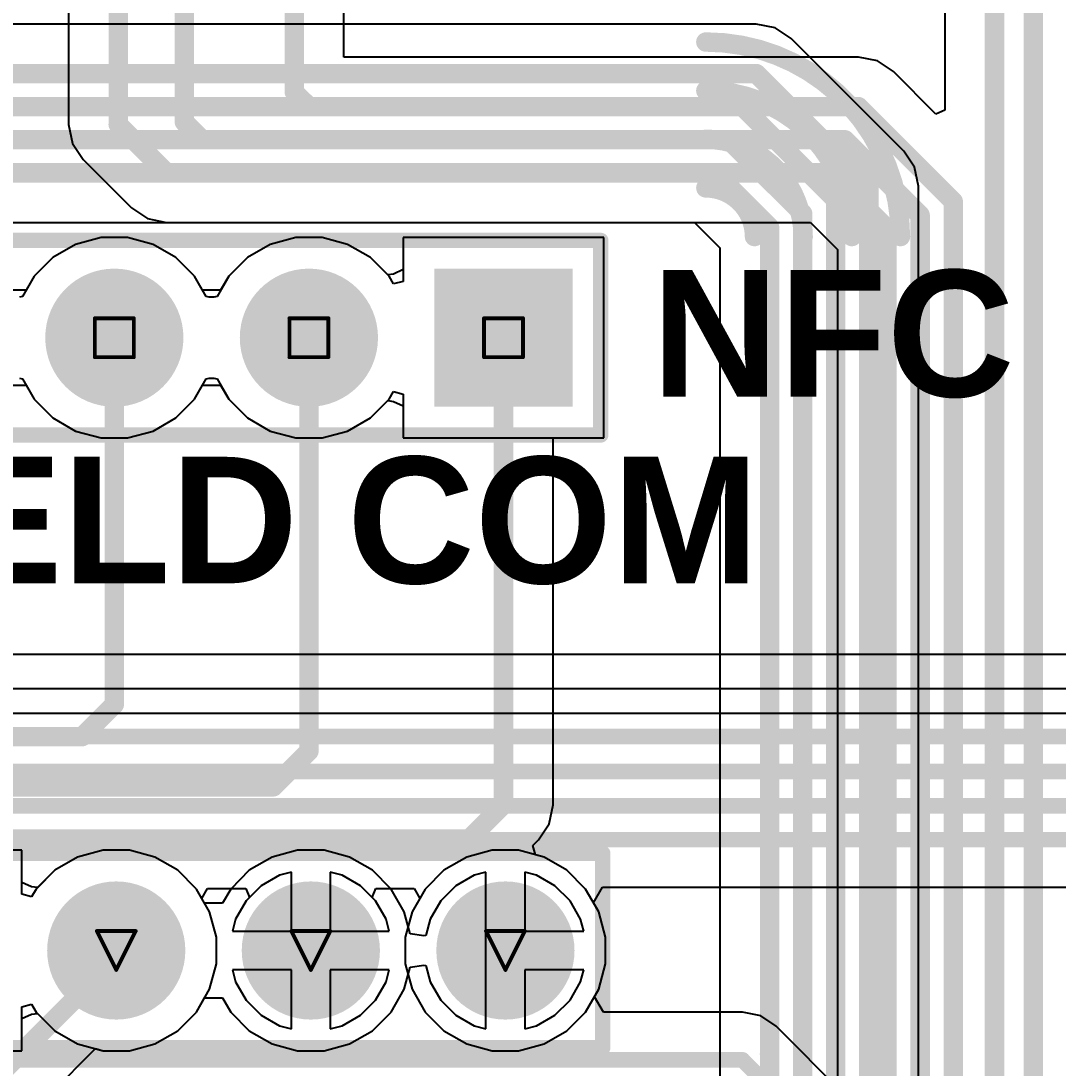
# Model space of a CAD drawing. Header units: inches. Extents: x -3 to 5437, y -3 to 5435.
# Drawn here: x 128.52 to 142.06, y 78.93 to 92.61 of the extents above; entities that cross this region are included whole.
import ezdxf

# ---------------------------------------------------------------- set-up
doc = ezdxf.new("R2010")
doc.units = ezdxf.units.IN
for name, color, linetype in [('Bottom Layer', 5, 'Continuous'), ('Bottom Solder', 6, 'Continuous'), ('Drill Drawing', 1, 'Continuous'), ('GND', 16, 'Continuous'), ('Multi-Layer', 9, 'Continuous'), ('Pad Holes', 156, 'Continuous'), ('PWR', 76, 'Continuous'), ('Top Layer', 1, 'Continuous'), ('Top Overlay', 2, 'Continuous'), ('Top Solder', 216, 'Continuous')]:
    doc.layers.add(name, color=color, linetype=linetype)
doc.styles.add('Arial_Bold', font='', dxfattribs={"height": 0.2})
doc.styles.get('Arial_Bold').set_extended_font_data('Arial', bold=True)

# ---------------------------------------------------------------- blocks, each defined once
blk = doc.blocks.new('HDR1X7_119')
at = {"layer": 'Bottom Layer'}
blk.add_hatch(color=5, dxfattribs=at).paths.add_polyline_path([(-0.8, 0.8), (0.8, 0.8), (0.8, -0.8), (-0.8, -0.8)])
h = blk.add_hatch(color=5, dxfattribs=at)
edge = h.paths.add_edge_path()
edge.add_arc((2.54, 0), 0.8, 0, 360)
h = blk.add_hatch(color=5, dxfattribs=at)
edge = h.paths.add_edge_path()
edge.add_arc((5.08, 0), 0.8, 0, 360)
at = {"layer": 'Bottom Solder'}
blk.add_hatch(color=6, dxfattribs=at).paths.add_polyline_path([(-0.902, 0.902), (0.902, 0.902), (0.902, -0.902), (-0.902, -0.902)])
h = blk.add_hatch(color=6, dxfattribs=at)
edge = h.paths.add_edge_path()
edge.add_arc((2.54, 0), 0.902, 0, 360)
h = blk.add_hatch(color=6, dxfattribs=at)
edge = h.paths.add_edge_path()
edge.add_arc((5.08, 0), 0.902, 0, 360)
at = {"layer": 'GND'}
blk.add_hatch(color=16, dxfattribs=at).paths.add_polyline_path([(-0.8, 0.8), (0.8, 0.8), (0.8, -0.8), (-0.8, -0.8)])
h = blk.add_hatch(color=16, dxfattribs=at)
edge = h.paths.add_edge_path()
edge.add_arc((2.54, 0), 0.8, 0, 360)
h = blk.add_hatch(color=16, dxfattribs=at)
edge = h.paths.add_edge_path()
edge.add_arc((5.08, 0), 0.8, 0, 360)
at = {"layer": 'Multi-Layer'}
blk.add_hatch(color=9, dxfattribs=at).paths.add_polyline_path([(-0.8, 0.8), (0.8, 0.8), (0.8, -0.8), (-0.8, -0.8)])
h = blk.add_hatch(color=9, dxfattribs=at)
edge = h.paths.add_edge_path()
edge.add_arc((2.54, 0), 0.8, 0, 360)
h = blk.add_hatch(color=9, dxfattribs=at)
edge = h.paths.add_edge_path()
edge.add_arc((5.08, 0), 0.8, 0, 360)
at = {"layer": 'Pad Holes'}
h = blk.add_hatch(color=7, dxfattribs=at)
edge = h.paths.add_edge_path()
edge.add_arc((0, 0), 0.45, 0, 360)
h = blk.add_hatch(color=7, dxfattribs=at)
edge = h.paths.add_edge_path()
edge.add_arc((2.54, 0), 0.45, 0, 360)
h = blk.add_hatch(color=7, dxfattribs=at)
edge = h.paths.add_edge_path()
edge.add_arc((5.08, 0), 0.45, 0, 360)
at = {"layer": 'PWR'}
blk.add_hatch(color=76, dxfattribs=at).paths.add_polyline_path([(-0.8, 0.8), (0.8, 0.8), (0.8, -0.8), (-0.8, -0.8)])
h = blk.add_hatch(color=76, dxfattribs=at)
edge = h.paths.add_edge_path()
edge.add_arc((2.54, 0), 0.8, 0, 360)
h = blk.add_hatch(color=76, dxfattribs=at)
edge = h.paths.add_edge_path()
edge.add_arc((5.08, 0), 0.8, 0, 360)
at = {"layer": 'Top Layer'}
blk.add_hatch(color=1, dxfattribs=at).paths.add_polyline_path([(-0.8, 0.8), (0.8, 0.8), (0.8, -0.8), (-0.8, -0.8)])
h = blk.add_hatch(color=1, dxfattribs=at)
edge = h.paths.add_edge_path()
edge.add_arc((2.54, 0), 0.8, 0, 360)
h = blk.add_hatch(color=1, dxfattribs=at)
edge = h.paths.add_edge_path()
edge.add_arc((5.08, 0), 0.8, 0, 360)
at = {"layer": 'Top Solder'}
blk.add_hatch(color=216, dxfattribs=at).paths.add_polyline_path([(-0.902, 0.902), (0.902, 0.902), (0.902, -0.902), (-0.902, -0.902)])
h = blk.add_hatch(color=216, dxfattribs=at)
edge = h.paths.add_edge_path()
edge.add_arc((2.54, 0), 0.902, 0, 360)
h = blk.add_hatch(color=216, dxfattribs=at)
edge = h.paths.add_edge_path()
edge.add_arc((5.08, 0), 0.902, 0, 360)
at = {"layer": 'Top Overlay'}
for points in [[(16.51, 1.27, 0.2, 0.2, 0), (-1.27, 1.27, 0.2, 0.2, 0)], [(-1.27, 1.27, 0.2, 0.2, 0), (-1.27, -1.27, 0.2, 0.2, 0)], [(16.51, -1.27, 0.2, 0.2, 0), (-1.27, -1.27, 0.2, 0.2, 0)]]:
    blk.add_lwpolyline(points, format="xyseb", dxfattribs=at)
for points in [[(-1.32, 1.27, 0.1, 0.1, 1), (-1.22, 1.27, 0.1, 0.1, 1)], [(-1.32, 1.27, 0.1, 0.1, 1), (-1.22, 1.27, 0.1, 0.1, 1)], [(-1.32, -1.27, 0.1, 0.1, 1), (-1.22, -1.27, 0.1, 0.1, 1)], [(-1.32, -1.27, 0.1, 0.1, 1), (-1.22, -1.27, 0.1, 0.1, 1)]]:
    blk.add_lwpolyline(points, format="xyseb", close=True, dxfattribs=at)
blk = doc.blocks.new('HDR1X4__145')
at = {"layer": 'Bottom Layer'}
blk.add_hatch(color=5, dxfattribs=at).paths.add_polyline_path([(-0.8, 0.8), (0.8, 0.8), (0.8, -0.8), (-0.8, -0.8)])
h = blk.add_hatch(color=5, dxfattribs=at)
edge = h.paths.add_edge_path()
edge.add_arc((2.54, 0), 0.8, 0, 360)
h = blk.add_hatch(color=5, dxfattribs=at)
edge = h.paths.add_edge_path()
edge.add_arc((5.08, 0), 0.8, 0, 360)
h = blk.add_hatch(color=5, dxfattribs=at)
edge = h.paths.add_edge_path()
edge.add_arc((7.62, 0), 0.8, 0, 360)
at = {"layer": 'Bottom Solder'}
blk.add_hatch(color=6, dxfattribs=at).paths.add_polyline_path([(-0.902, 0.902), (0.902, 0.902), (0.902, -0.902), (-0.902, -0.902)])
h = blk.add_hatch(color=6, dxfattribs=at)
edge = h.paths.add_edge_path()
edge.add_arc((2.54, 0), 0.902, 0, 360)
h = blk.add_hatch(color=6, dxfattribs=at)
edge = h.paths.add_edge_path()
edge.add_arc((5.08, 0), 0.902, 0, 360)
h = blk.add_hatch(color=6, dxfattribs=at)
edge = h.paths.add_edge_path()
edge.add_arc((7.62, 0), 0.902, 0, 360)
at = {"layer": 'GND'}
blk.add_hatch(color=16, dxfattribs=at).paths.add_polyline_path([(-0.8, 0.8), (0.8, 0.8), (0.8, -0.8), (-0.8, -0.8)])
h = blk.add_hatch(color=16, dxfattribs=at)
edge = h.paths.add_edge_path()
edge.add_arc((2.54, 0), 0.8, 0, 360)
h = blk.add_hatch(color=16, dxfattribs=at)
edge = h.paths.add_edge_path()
edge.add_arc((5.08, 0), 0.8, 0, 360)
h = blk.add_hatch(color=16, dxfattribs=at)
edge = h.paths.add_edge_path()
edge.add_arc((7.62, 0), 0.8, 0, 360)
at = {"layer": 'Multi-Layer'}
blk.add_hatch(color=9, dxfattribs=at).paths.add_polyline_path([(-0.8, 0.8), (0.8, 0.8), (0.8, -0.8), (-0.8, -0.8)])
h = blk.add_hatch(color=9, dxfattribs=at)
edge = h.paths.add_edge_path()
edge.add_arc((2.54, 0), 0.8, 0, 360)
h = blk.add_hatch(color=9, dxfattribs=at)
edge = h.paths.add_edge_path()
edge.add_arc((5.08, 0), 0.8, 0, 360)
h = blk.add_hatch(color=9, dxfattribs=at)
edge = h.paths.add_edge_path()
edge.add_arc((7.62, 0), 0.8, 0, 360)
at = {"layer": 'Pad Holes'}
h = blk.add_hatch(color=7, dxfattribs=at)
edge = h.paths.add_edge_path()
edge.add_arc((0, 0), 0.475, 0, 360)
h = blk.add_hatch(color=7, dxfattribs=at)
edge = h.paths.add_edge_path()
edge.add_arc((2.54, 0), 0.475, 0, 360)
h = blk.add_hatch(color=7, dxfattribs=at)
edge = h.paths.add_edge_path()
edge.add_arc((5.08, 0), 0.475, 0, 360)
h = blk.add_hatch(color=7, dxfattribs=at)
edge = h.paths.add_edge_path()
edge.add_arc((7.62, 0), 0.475, 0, 360)
at = {"layer": 'PWR'}
blk.add_hatch(color=76, dxfattribs=at).paths.add_polyline_path([(-0.8, 0.8), (0.8, 0.8), (0.8, -0.8), (-0.8, -0.8)])
h = blk.add_hatch(color=76, dxfattribs=at)
edge = h.paths.add_edge_path()
edge.add_arc((2.54, 0), 0.8, 0, 360)
h = blk.add_hatch(color=76, dxfattribs=at)
edge = h.paths.add_edge_path()
edge.add_arc((5.08, 0), 0.8, 0, 360)
h = blk.add_hatch(color=76, dxfattribs=at)
edge = h.paths.add_edge_path()
edge.add_arc((7.62, 0), 0.8, 0, 360)
at = {"layer": 'Top Layer'}
blk.add_hatch(color=1, dxfattribs=at).paths.add_polyline_path([(-0.8, 0.8), (0.8, 0.8), (0.8, -0.8), (-0.8, -0.8)])
h = blk.add_hatch(color=1, dxfattribs=at)
edge = h.paths.add_edge_path()
edge.add_arc((2.54, 0), 0.8, 0, 360)
h = blk.add_hatch(color=1, dxfattribs=at)
edge = h.paths.add_edge_path()
edge.add_arc((5.08, 0), 0.8, 0, 360)
h = blk.add_hatch(color=1, dxfattribs=at)
edge = h.paths.add_edge_path()
edge.add_arc((7.62, 0), 0.8, 0, 360)
at = {"layer": 'Top Solder'}
blk.add_hatch(color=216, dxfattribs=at).paths.add_polyline_path([(-0.902, 0.902), (0.902, 0.902), (0.902, -0.902), (-0.902, -0.902)])
h = blk.add_hatch(color=216, dxfattribs=at)
edge = h.paths.add_edge_path()
edge.add_arc((2.54, 0), 0.902, 0, 360)
h = blk.add_hatch(color=216, dxfattribs=at)
edge = h.paths.add_edge_path()
edge.add_arc((5.08, 0), 0.902, 0, 360)
h = blk.add_hatch(color=216, dxfattribs=at)
edge = h.paths.add_edge_path()
edge.add_arc((7.62, 0), 0.902, 0, 360)
at = {"layer": 'Top Overlay'}
for points in [[(-1.27, 1.27, 0.2, 0.2, 0), (8.89, 1.27, 0.2, 0.2, 0)], [(-1.27, -1.27, 0.2, 0.2, 0), (-1.27, 1.27, 0.2, 0.2, 0)], [(8.89, -1.27, 0.2, 0.2, 0), (8.89, 1.27, 0.2, 0.2, 0)], [(-1.27, -1.27, 0.2, 0.2, 0), (8.89, -1.27, 0.2, 0.2, 0)]]:
    blk.add_lwpolyline(points, format="xyseb", dxfattribs=at)
for points in [[(-1.32, 1.27, 0.1, 0.1, 1), (-1.22, 1.27, 0.1, 0.1, 1)], [(-1.32, 1.27, 0.1, 0.1, 1), (-1.22, 1.27, 0.1, 0.1, 1)], [(8.84, 1.27, 0.1, 0.1, 1), (8.94, 1.27, 0.1, 0.1, 1)], [(8.84, 1.27, 0.1, 0.1, 1), (8.94, 1.27, 0.1, 0.1, 1)], [(-1.32, -1.27, 0.1, 0.1, 1), (-1.22, -1.27, 0.1, 0.1, 1)], [(-1.32, -1.27, 0.1, 0.1, 1), (-1.22, -1.27, 0.1, 0.1, 1)], [(8.84, -1.27, 0.1, 0.1, 1), (8.94, -1.27, 0.1, 0.1, 1)], [(8.84, -1.27, 0.1, 0.1, 1), (8.94, -1.27, 0.1, 0.1, 1)]]:
    blk.add_lwpolyline(points, format="xyseb", close=True, dxfattribs=at)

msp = doc.modelspace()

# ---------------------------------------------------------------- linework, layer by layer
at = {"layer": 'Bottom Layer'}
for p, q in [((138.119, 92.565), (124.276, 92.565)), ((138.366, 92.516), (138.119, 92.565)), ((138.576, 92.376), (138.366, 92.516)), ((140.046, 90.906), (138.576, 92.376)), ((140.186, 90.696), (140.046, 90.906)), ((140.236, 90.448), (140.186, 90.696)), ((140.236, 61.512), (140.236, 90.448)), ((116.198, 89.975), (137.314, 89.975)), ((137.314, 89.975), (137.645, 89.643)), ((129.235, 89.688), (128.937, 89.516)), ((129.568, 89.777), (129.235, 89.688)), ((129.912, 89.777), (129.568, 89.777)), ((130.245, 89.688), (129.912, 89.777)), ((130.543, 89.516), (130.245, 89.688)), ((131.775, 89.688), (131.477, 89.516)), ((132.108, 89.777), (131.775, 89.688)), ((132.452, 89.777), (132.108, 89.777)), ((132.785, 89.688), (132.452, 89.777)), ((133.083, 89.516), (132.785, 89.688)), ((136.128, 89.777), (133.512, 89.777)), ((133.512, 89.777), (133.512, 89.205)), ((136.128, 87.161), (136.128, 89.777)), ((137.645, 89.643), (137.645, 79.116)), ((128.937, 89.516), (128.693, 89.272)), ((130.786, 89.272), (130.543, 89.516)), ((131.477, 89.516), (131.233, 89.272)), ((133.326, 89.272), (133.083, 89.516)), ((128.693, 89.272), (128.541, 89.008)), ((130.939, 89.008), (130.786, 89.272)), ((131.233, 89.272), (131.081, 89.008)), ((133.385, 89.171), (133.326, 89.272)), ((133.512, 89.205), (133.385, 89.171)), ((128.541, 89.008), (128.5, 88.997)), ((130.98, 88.997), (130.939, 89.008)), ((131.081, 89.008), (131.04, 88.997)), ((131.04, 88.997), (130.98, 88.997)), ((135.467, 82.372), (135.467, 87.161)), ((135.467, 87.161), (136.128, 87.161)), ((135.418, 82.124), (135.467, 82.372)), ((135.278, 81.914), (135.418, 82.124)), ((135.204, 81.84), (135.278, 81.914)), ((135.237, 81.717), (135.204, 81.84)), ((135.35, 81.687), (135.237, 81.717)), ((135.648, 81.515), (135.35, 81.687)), ((135.892, 81.271), (135.648, 81.515)), ((130.882, 81.149), (130.956, 81.276)), ((130.956, 81.276), (131.457, 81.276)), ((131.457, 81.276), (131.506, 81.159)), ((133.105, 81.159), (133.153, 81.276)), ((133.153, 81.276), (133.655, 81.276)), ((133.655, 81.276), (133.728, 81.149)), ((136.064, 80.973), (135.892, 81.271)), ((130.984, 80.973), (130.882, 81.149)), ((131.462, 81.115), (131.323, 80.875)), ((131.506, 81.159), (131.462, 81.115)), ((133.149, 81.115), (133.105, 81.159)), ((133.287, 80.875), (133.149, 81.115)), ((133.728, 81.149), (133.626, 80.973)), ((131.073, 80.64), (130.984, 80.973)), ((133.626, 80.973), (133.537, 80.64)), ((136.153, 80.64), (136.064, 80.973)), ((131.323, 80.875), (131.282, 80.722)), ((133.328, 80.722), (133.287, 80.875)), ((131.282, 80.722), (133.328, 80.722)), ((131.073, 80.296), (131.073, 80.64)), ((133.537, 80.64), (133.537, 80.296)), ((136.153, 80.296), (136.153, 80.64)), ((130.984, 79.963), (131.073, 80.296)), ((133.537, 80.296), (133.626, 79.963)), ((136.064, 79.963), (136.153, 80.296)), ((132.051, 80.214), (131.282, 80.214)), ((131.282, 80.214), (131.323, 80.061)), ((132.051, 79.445), (132.051, 80.214)), ((133.328, 80.214), (132.559, 80.214)), ((132.559, 80.214), (132.559, 79.445)), ((133.287, 80.061), (133.328, 80.214)), ((131.323, 80.061), (131.462, 79.821)), ((133.149, 79.821), (133.287, 80.061)), ((130.812, 79.665), (130.984, 79.963)), ((133.626, 79.963), (133.799, 79.665)), ((135.892, 79.665), (136.064, 79.963)), ((131.462, 79.821), (131.658, 79.625)), ((132.952, 79.625), (133.149, 79.821)), ((130.568, 79.421), (130.812, 79.665)), ((131.658, 79.625), (131.898, 79.486)), ((132.712, 79.486), (132.952, 79.625)), ((133.799, 79.665), (134.042, 79.421)), ((135.648, 79.421), (135.892, 79.665)), ((131.898, 79.486), (132.051, 79.445)), ((132.559, 79.445), (132.712, 79.486)), ((130.27, 79.249), (130.568, 79.421)), ((134.042, 79.421), (134.34, 79.249)), ((135.35, 79.249), (135.648, 79.421)), ((128.762, 78.455), (129.493, 79.187)), ((129.493, 79.187), (129.593, 79.16)), ((129.937, 79.16), (130.27, 79.249)), ((134.34, 79.249), (134.673, 79.16)), ((135.017, 79.16), (135.35, 79.249)), ((129.593, 79.16), (129.937, 79.16)), ((134.673, 79.16), (135.017, 79.16)), ((137.645, 79.116), (137.645, 70.824))]:
    msp.add_line(p, q, dxfattribs=at)
for points in [[(124.67, 91.918, 0.254, 0.254, 0), (138.119, 91.918, 0.254, 0.254, 0)], [(138.119, 91.918, 0.254, 0.254, 0), (139.588, 90.448, 0.254, 0.254, 0)], [(109.998, 91.486, 0.254, 0.254, 0), (137.94, 91.486, 0.254, 0.254, 0)], [(137.94, 91.486, 0.254, 0.254, 0), (139.156, 90.269, 0.254, 0.254, 0)], [(109.819, 91.054, 0.254, 0.254, 0), (137.761, 91.054, 0.254, 0.254, 0)], [(137.761, 91.054, 0.254, 0.254, 0), (138.725, 90.09, 0.254, 0.254, 0)], [(109.64, 90.622, 0.254, 0.254, 0), (137.582, 90.622, 0.254, 0.254, 0)], [(137.582, 90.622, 0.254, 0.254, 0), (138.293, 89.911, 0.254, 0.254, 0)], [(139.588, 61.512, 0.254, 0.254, 0), (139.588, 90.448, 0.254, 0.254, 0)], [(139.156, 61.69, 0.254, 0.254, 0), (139.156, 90.269, 0.254, 0.254, 0)], [(138.725, 61.869, 0.254, 0.254, 0), (138.725, 90.09, 0.254, 0.254, 0)], [(138.293, 79.116, 0.254, 0.254, 0), (138.293, 89.911, 0.254, 0.254, 0)], [(129.74, 83.68, 0.254, 0.254, 0), (129.74, 88.469, 0.254, 0.254, 0)], [(132.28, 83.069, 0.254, 0.254, 0), (132.28, 88.469, 0.254, 0.254, 0)], [(134.82, 82.372, 0.254, 0.254, 0), (134.82, 88.469, 0.254, 0.254, 0)], [(129.321, 83.261, 0.254, 0.254, 0), (129.74, 83.68, 0.254, 0.254, 0)], [(100.482, 83.261, 0.254, 0.254, 0), (129.321, 83.261, 0.254, 0.254, 0)], [(131.816, 82.605, 0.254, 0.254, 0), (132.28, 83.069, 0.254, 0.254, 0)], [(100.995, 82.605, 0.254, 0.254, 0), (131.816, 82.605, 0.254, 0.254, 0)], [(134.372, 81.924, 0.254, 0.254, 0), (134.82, 82.372, 0.254, 0.254, 0)], [(103.683, 81.924, 0.254, 0.254, 0), (134.372, 81.924, 0.254, 0.254, 0)], [(129.765, 80.375, 0.254, 0.254, 0), (129.765, 80.468, 0.254, 0.254, 0)], [(128.304, 78.913, 0.254, 0.254, 0), (129.765, 80.375, 0.254, 0.254, 0)], [(138.293, 62.048, 0.254, 0.254, 0), (138.293, 79.116, 0.254, 0.254, 0)]]:
    msp.add_lwpolyline(points, format="xyseb", dxfattribs=at)
for points in [[(138.055, 91.918, 0.127, 0.127, 1), (138.182, 91.918, 0.127, 0.127, 1)], [(138.055, 91.918, 0.127, 0.127, 1), (138.182, 91.918, 0.127, 0.127, 1)], [(137.876, 91.486, 0.127, 0.127, 1), (138.003, 91.486, 0.127, 0.127, 1)], [(137.876, 91.486, 0.127, 0.127, 1), (138.003, 91.486, 0.127, 0.127, 1)], [(137.697, 91.054, 0.127, 0.127, 1), (137.824, 91.054, 0.127, 0.127, 1)], [(137.697, 91.054, 0.127, 0.127, 1), (137.824, 91.054, 0.127, 0.127, 1)], [(137.518, 90.622, 0.127, 0.127, 1), (137.645, 90.622, 0.127, 0.127, 1)], [(137.518, 90.622, 0.127, 0.127, 1), (137.645, 90.622, 0.127, 0.127, 1)], [(139.525, 90.448, 0.127, 0.127, 1), (139.652, 90.448, 0.127, 0.127, 1)], [(139.525, 90.448, 0.127, 0.127, 1), (139.652, 90.448, 0.127, 0.127, 1)], [(139.093, 90.269, 0.127, 0.127, 1), (139.22, 90.269, 0.127, 0.127, 1)], [(139.093, 90.269, 0.127, 0.127, 1), (139.22, 90.269, 0.127, 0.127, 1)], [(138.661, 90.09, 0.127, 0.127, 1), (138.788, 90.09, 0.127, 0.127, 1)], [(138.661, 90.09, 0.127, 0.127, 1), (138.788, 90.09, 0.127, 0.127, 1)], [(138.229, 89.911, 0.127, 0.127, 1), (138.356, 89.911, 0.127, 0.127, 1)], [(138.229, 89.911, 0.127, 0.127, 1), (138.356, 89.911, 0.127, 0.127, 1)], [(129.676, 88.469, 0.127, 0.127, 1), (129.803, 88.469, 0.127, 0.127, 1)], [(132.216, 88.469, 0.127, 0.127, 1), (132.343, 88.469, 0.127, 0.127, 1)], [(134.756, 88.469, 0.127, 0.127, 1), (134.883, 88.469, 0.127, 0.127, 1)], [(129.676, 83.68, 0.127, 0.127, 1), (129.803, 83.68, 0.127, 0.127, 1)], [(129.676, 83.68, 0.127, 0.127, 1), (129.803, 83.68, 0.127, 0.127, 1)], [(129.257, 83.261, 0.127, 0.127, 1), (129.384, 83.261, 0.127, 0.127, 1)], [(129.257, 83.261, 0.127, 0.127, 1), (129.384, 83.261, 0.127, 0.127, 1)], [(132.216, 83.069, 0.127, 0.127, 1), (132.343, 83.069, 0.127, 0.127, 1)], [(132.216, 83.069, 0.127, 0.127, 1), (132.343, 83.069, 0.127, 0.127, 1)], [(131.752, 82.605, 0.127, 0.127, 1), (131.879, 82.605, 0.127, 0.127, 1)], [(131.752, 82.605, 0.127, 0.127, 1), (131.879, 82.605, 0.127, 0.127, 1)], [(134.756, 82.372, 0.127, 0.127, 1), (134.883, 82.372, 0.127, 0.127, 1)], [(134.756, 82.372, 0.127, 0.127, 1), (134.883, 82.372, 0.127, 0.127, 1)], [(134.308, 81.924, 0.127, 0.127, 1), (134.435, 81.924, 0.127, 0.127, 1)], [(134.308, 81.924, 0.127, 0.127, 1), (134.435, 81.924, 0.127, 0.127, 1)], [(129.702, 80.468, 0.127, 0.127, 1), (129.829, 80.468, 0.127, 0.127, 1)], [(129.702, 80.375, 0.127, 0.127, 1), (129.829, 80.375, 0.127, 0.127, 1)], [(129.702, 80.375, 0.127, 0.127, 1), (129.829, 80.375, 0.127, 0.127, 1)], [(138.229, 79.116, 0.127, 0.127, 1), (138.356, 79.116, 0.127, 0.127, 1)], [(138.229, 79.116, 0.127, 0.127, 1), (138.356, 79.116, 0.127, 0.127, 1)]]:
    msp.add_lwpolyline(points, format="xyseb", close=True, dxfattribs=at)
at = {"layer": 'Drill Drawing'}
for points in [[(129.486, 88.723, 0.0508, 0.0508, 0), (129.994, 88.723, 0.0508, 0.0508, 0)], [(129.486, 88.215, 0.0508, 0.0508, 0), (129.486, 88.723, 0.0508, 0.0508, 0)], [(129.994, 88.215, 0.0508, 0.0508, 0), (129.994, 88.723, 0.0508, 0.0508, 0)], [(132.026, 88.723, 0.0508, 0.0508, 0), (132.534, 88.723, 0.0508, 0.0508, 0)], [(132.026, 88.215, 0.0508, 0.0508, 0), (132.026, 88.723, 0.0508, 0.0508, 0)], [(132.534, 88.215, 0.0508, 0.0508, 0), (132.534, 88.723, 0.0508, 0.0508, 0)], [(134.566, 88.723, 0.0508, 0.0508, 0), (135.074, 88.723, 0.0508, 0.0508, 0)], [(134.566, 88.215, 0.0508, 0.0508, 0), (134.566, 88.723, 0.0508, 0.0508, 0)], [(135.074, 88.215, 0.0508, 0.0508, 0), (135.074, 88.723, 0.0508, 0.0508, 0)], [(129.486, 88.215, 0.0508, 0.0508, 0), (129.994, 88.215, 0.0508, 0.0508, 0)], [(132.026, 88.215, 0.0508, 0.0508, 0), (132.534, 88.215, 0.0508, 0.0508, 0)], [(134.566, 88.215, 0.0508, 0.0508, 0), (135.074, 88.215, 0.0508, 0.0508, 0)], [(129.511, 80.722, 0.0508, 0.0508, 0), (130.019, 80.722, 0.0508, 0.0508, 0)], [(129.511, 80.722, 0.0508, 0.0508, 0), (129.765, 80.214, 0.0508, 0.0508, 0)], [(129.765, 80.214, 0.0508, 0.0508, 0), (130.019, 80.722, 0.0508, 0.0508, 0)], [(132.051, 80.722, 0.0508, 0.0508, 0), (132.559, 80.722, 0.0508, 0.0508, 0)], [(132.051, 80.722, 0.0508, 0.0508, 0), (132.305, 80.214, 0.0508, 0.0508, 0)], [(132.305, 80.214, 0.0508, 0.0508, 0), (132.559, 80.722, 0.0508, 0.0508, 0)], [(134.591, 80.722, 0.0508, 0.0508, 0), (135.099, 80.722, 0.0508, 0.0508, 0)], [(134.591, 80.722, 0.0508, 0.0508, 0), (134.845, 80.214, 0.0508, 0.0508, 0)], [(134.845, 80.214, 0.0508, 0.0508, 0), (135.099, 80.722, 0.0508, 0.0508, 0)]]:
    msp.add_lwpolyline(points, format="xyseb", dxfattribs=at)
for points in [[(129.473, 88.723, 0.0254, 0.0254, 1), (129.499, 88.723, 0.0254, 0.0254, 1)], [(129.473, 88.723, 0.0254, 0.0254, 1), (129.499, 88.723, 0.0254, 0.0254, 1)], [(129.981, 88.723, 0.0254, 0.0254, 1), (130.007, 88.723, 0.0254, 0.0254, 1)], [(129.981, 88.723, 0.0254, 0.0254, 1), (130.007, 88.723, 0.0254, 0.0254, 1)], [(132.013, 88.723, 0.0254, 0.0254, 1), (132.039, 88.723, 0.0254, 0.0254, 1)], [(132.013, 88.723, 0.0254, 0.0254, 1), (132.039, 88.723, 0.0254, 0.0254, 1)], [(132.521, 88.723, 0.0254, 0.0254, 1), (132.547, 88.723, 0.0254, 0.0254, 1)], [(132.521, 88.723, 0.0254, 0.0254, 1), (132.547, 88.723, 0.0254, 0.0254, 1)], [(134.553, 88.723, 0.0254, 0.0254, 1), (134.579, 88.723, 0.0254, 0.0254, 1)], [(134.553, 88.723, 0.0254, 0.0254, 1), (134.579, 88.723, 0.0254, 0.0254, 1)], [(135.061, 88.723, 0.0254, 0.0254, 1), (135.087, 88.723, 0.0254, 0.0254, 1)], [(135.061, 88.723, 0.0254, 0.0254, 1), (135.087, 88.723, 0.0254, 0.0254, 1)], [(129.473, 88.215, 0.0254, 0.0254, 1), (129.499, 88.215, 0.0254, 0.0254, 1)], [(129.473, 88.215, 0.0254, 0.0254, 1), (129.499, 88.215, 0.0254, 0.0254, 1)], [(129.981, 88.215, 0.0254, 0.0254, 1), (130.007, 88.215, 0.0254, 0.0254, 1)], [(129.981, 88.215, 0.0254, 0.0254, 1), (130.007, 88.215, 0.0254, 0.0254, 1)], [(132.013, 88.215, 0.0254, 0.0254, 1), (132.039, 88.215, 0.0254, 0.0254, 1)], [(132.013, 88.215, 0.0254, 0.0254, 1), (132.039, 88.215, 0.0254, 0.0254, 1)], [(132.521, 88.215, 0.0254, 0.0254, 1), (132.547, 88.215, 0.0254, 0.0254, 1)], [(132.521, 88.215, 0.0254, 0.0254, 1), (132.547, 88.215, 0.0254, 0.0254, 1)], [(134.553, 88.215, 0.0254, 0.0254, 1), (134.579, 88.215, 0.0254, 0.0254, 1)], [(134.553, 88.215, 0.0254, 0.0254, 1), (134.579, 88.215, 0.0254, 0.0254, 1)], [(135.061, 88.215, 0.0254, 0.0254, 1), (135.087, 88.215, 0.0254, 0.0254, 1)], [(135.061, 88.215, 0.0254, 0.0254, 1), (135.087, 88.215, 0.0254, 0.0254, 1)], [(129.499, 80.722, 0.0254, 0.0254, 1), (129.524, 80.722, 0.0254, 0.0254, 1)], [(129.499, 80.722, 0.0254, 0.0254, 1), (129.524, 80.722, 0.0254, 0.0254, 1)], [(130.007, 80.722, 0.0254, 0.0254, 1), (130.032, 80.722, 0.0254, 0.0254, 1)], [(130.007, 80.722, 0.0254, 0.0254, 1), (130.032, 80.722, 0.0254, 0.0254, 1)], [(132.039, 80.722, 0.0254, 0.0254, 1), (132.064, 80.722, 0.0254, 0.0254, 1)], [(132.039, 80.722, 0.0254, 0.0254, 1), (132.064, 80.722, 0.0254, 0.0254, 1)], [(132.547, 80.722, 0.0254, 0.0254, 1), (132.572, 80.722, 0.0254, 0.0254, 1)], [(132.547, 80.722, 0.0254, 0.0254, 1), (132.572, 80.722, 0.0254, 0.0254, 1)], [(134.579, 80.722, 0.0254, 0.0254, 1), (134.604, 80.722, 0.0254, 0.0254, 1)], [(134.579, 80.722, 0.0254, 0.0254, 1), (134.604, 80.722, 0.0254, 0.0254, 1)], [(135.087, 80.722, 0.0254, 0.0254, 1), (135.112, 80.722, 0.0254, 0.0254, 1)], [(135.087, 80.722, 0.0254, 0.0254, 1), (135.112, 80.722, 0.0254, 0.0254, 1)], [(129.753, 80.214, 0.0254, 0.0254, 1), (129.778, 80.214, 0.0254, 0.0254, 1)], [(129.753, 80.214, 0.0254, 0.0254, 1), (129.778, 80.214, 0.0254, 0.0254, 1)], [(132.293, 80.214, 0.0254, 0.0254, 1), (132.318, 80.214, 0.0254, 0.0254, 1)], [(132.293, 80.214, 0.0254, 0.0254, 1), (132.318, 80.214, 0.0254, 0.0254, 1)], [(134.833, 80.214, 0.0254, 0.0254, 1), (134.858, 80.214, 0.0254, 0.0254, 1)], [(134.833, 80.214, 0.0254, 0.0254, 1), (134.858, 80.214, 0.0254, 0.0254, 1)]]:
    msp.add_lwpolyline(points, format="xyseb", close=True, dxfattribs=at)
at = {"layer": 'GND'}
for p, q in [((129.235, 89.688), (128.937, 89.516)), ((129.568, 89.777), (129.235, 89.688)), ((129.912, 89.777), (129.568, 89.777)), ((130.245, 89.688), (129.912, 89.777)), ((130.543, 89.516), (130.245, 89.688)), ((131.775, 89.688), (131.477, 89.516)), ((132.108, 89.777), (131.775, 89.688)), ((132.452, 89.777), (132.108, 89.777)), ((132.785, 89.688), (132.452, 89.777)), ((133.083, 89.516), (132.785, 89.688)), ((136.128, 89.777), (133.512, 89.777)), ((133.512, 89.777), (133.512, 89.358)), ((136.128, 87.161), (136.128, 89.777)), ((128.937, 89.516), (128.693, 89.272)), ((130.786, 89.272), (130.543, 89.516)), ((131.477, 89.516), (131.233, 89.272)), ((133.309, 89.29), (133.083, 89.516)), ((133.386, 89.3), (133.309, 89.29)), ((133.512, 89.358), (133.386, 89.3)), ((128.693, 89.272), (128.587, 89.089)), ((130.893, 89.089), (130.786, 89.272)), ((131.233, 89.272), (131.127, 89.089)), ((128.587, 89.089), (128.353, 89.089)), ((131.127, 89.089), (130.893, 89.089)), ((128.353, 87.85), (128.587, 87.85)), ((128.587, 87.85), (128.693, 87.666)), ((130.786, 87.666), (130.893, 87.85)), ((130.893, 87.85), (131.127, 87.85)), ((131.127, 87.85), (131.233, 87.666)), ((128.693, 87.666), (128.937, 87.422)), ((130.543, 87.422), (130.786, 87.666)), ((131.233, 87.666), (131.477, 87.422)), ((133.083, 87.422), (133.309, 87.648)), ((133.309, 87.648), (133.386, 87.638)), ((133.386, 87.638), (133.512, 87.581)), ((133.512, 87.581), (133.512, 87.161)), ((128.937, 87.422), (129.235, 87.25)), ((130.245, 87.25), (130.543, 87.422)), ((131.477, 87.422), (131.775, 87.25)), ((132.785, 87.25), (133.083, 87.422)), ((129.235, 87.25), (129.568, 87.161)), ((129.912, 87.161), (130.245, 87.25)), ((131.775, 87.25), (132.108, 87.161)), ((132.452, 87.161), (132.785, 87.25)), ((129.568, 87.161), (129.912, 87.161)), ((132.108, 87.161), (132.452, 87.161)), ((133.512, 87.161), (136.128, 87.161)), ((167.646, 83.883), (122.365, 83.883)), ((135.996, 81.09), (136.114, 81.293)), ((136.114, 81.293), (155.318, 81.293)), ((136.064, 80.973), (135.996, 81.09)), ((136.153, 80.64), (136.064, 80.973)), ((136.153, 80.296), (136.153, 80.64)), ((136.064, 79.963), (136.153, 80.296)), ((136.007, 79.865), (136.064, 79.963)), ((136.125, 79.662), (136.007, 79.865)), ((137.94, 79.662), (136.125, 79.662)), ((138.178, 79.614), (137.94, 79.662)), ((138.379, 79.479), (138.178, 79.614)), ((146.311, 71.548), (138.379, 79.479))]:
    msp.add_line(p, q, dxfattribs=at)
for points in [[(112.079, 83.261, 0.203, 0.203, 0), (167.646, 83.261, 0.203, 0.203, 0)], [(111.393, 82.804, 0.203, 0.203, 0), (164.211, 82.804, 0.203, 0.203, 0)], [(111.954, 82.357, 0.203, 0.203, 0), (163.974, 82.357, 0.203, 0.203, 0)], [(112.908, 81.915, 0.203, 0.203, 0), (155.575, 81.915, 0.203, 0.203, 0)], [(125.111, 79.04, 0.203, 0.203, 0), (137.94, 79.04, 0.203, 0.203, 0)], [(137.94, 79.04, 0.203, 0.203, 0), (146.054, 70.926, 0.203, 0.203, 0)]]:
    msp.add_lwpolyline(points, format="xyseb", dxfattribs=at)
msp.add_lwpolyline([(137.889, 79.04, 0.102, 0.102, 1), (137.991, 79.04, 0.102, 0.102, 1)], format="xyseb", close=True, dxfattribs=at)
msp.add_lwpolyline([(137.889, 79.04, 0.102, 0.102, 1), (137.991, 79.04, 0.102, 0.102, 1)], format="xyseb", close=True, dxfattribs=at)
at = {"layer": 'PWR'}
for p, q in [((129.235, 89.688), (128.937, 89.516)), ((129.568, 89.777), (129.235, 89.688)), ((129.912, 89.777), (129.568, 89.777)), ((130.245, 89.688), (129.912, 89.777)), ((130.543, 89.516), (130.245, 89.688)), ((131.775, 89.688), (131.477, 89.516)), ((132.108, 89.777), (131.775, 89.688)), ((132.452, 89.777), (132.108, 89.777)), ((132.785, 89.688), (132.452, 89.777)), ((133.083, 89.516), (132.785, 89.688)), ((136.128, 89.777), (133.512, 89.777)), ((133.512, 89.777), (133.512, 89.358)), ((136.128, 87.161), (136.128, 89.777)), ((128.937, 89.516), (128.693, 89.272)), ((130.786, 89.272), (130.543, 89.516)), ((131.477, 89.516), (131.233, 89.272)), ((133.309, 89.29), (133.083, 89.516)), ((133.386, 89.3), (133.309, 89.29)), ((133.512, 89.358), (133.386, 89.3)), ((128.693, 89.272), (128.587, 89.089)), ((130.893, 89.089), (130.786, 89.272)), ((131.233, 89.272), (131.127, 89.089)), ((128.587, 89.089), (128.353, 89.089)), ((131.127, 89.089), (130.893, 89.089)), ((128.353, 87.85), (128.587, 87.85)), ((128.587, 87.85), (128.693, 87.666)), ((130.786, 87.666), (130.893, 87.85)), ((130.893, 87.85), (131.127, 87.85)), ((131.127, 87.85), (131.233, 87.666)), ((128.693, 87.666), (128.937, 87.422)), ((130.543, 87.422), (130.786, 87.666)), ((131.233, 87.666), (131.477, 87.422)), ((133.083, 87.422), (133.309, 87.648)), ((133.309, 87.648), (133.386, 87.638)), ((133.386, 87.638), (133.512, 87.581)), ((133.512, 87.581), (133.512, 87.161)), ((128.937, 87.422), (129.235, 87.25)), ((130.245, 87.25), (130.543, 87.422)), ((131.477, 87.422), (131.775, 87.25)), ((132.785, 87.25), (133.083, 87.422)), ((129.235, 87.25), (129.568, 87.161)), ((129.912, 87.161), (130.245, 87.25)), ((131.775, 87.25), (132.108, 87.161)), ((132.452, 87.161), (132.785, 87.25)), ((129.568, 87.161), (129.912, 87.161)), ((132.108, 87.161), (132.452, 87.161)), ((133.512, 87.161), (136.128, 87.161)), ((147.153, 84.335), (127.801, 84.335)), ((127.483, 83.566), (151.861, 83.566)), ((128.533, 81.776), (125.917, 81.776)), ((128.533, 81.357), (128.533, 81.776)), ((129.593, 81.776), (129.26, 81.687)), ((129.937, 81.776), (129.593, 81.776)), ((130.27, 81.687), (129.937, 81.776)), ((132.133, 81.776), (131.8, 81.687)), ((132.477, 81.776), (132.133, 81.776)), ((132.81, 81.687), (132.477, 81.776)), ((129.26, 81.687), (128.962, 81.515)), ((130.568, 81.515), (130.27, 81.687)), ((131.8, 81.687), (131.502, 81.515)), ((133.108, 81.515), (132.81, 81.687)), ((128.962, 81.515), (128.736, 81.289)), ((130.812, 81.271), (130.568, 81.515)), ((131.502, 81.515), (131.259, 81.271)), ((133.352, 81.271), (133.108, 81.515)), ((134.591, 81.491), (134.438, 81.45)), ((134.591, 80.468), (134.591, 81.491)), ((135.252, 81.45), (135.099, 81.491)), ((135.099, 81.491), (135.099, 80.722)), ((128.659, 81.299), (128.533, 81.357)), ((134.438, 81.45), (134.198, 81.311)), ((135.492, 81.311), (135.252, 81.45)), ((128.736, 81.289), (128.659, 81.299)), ((130.918, 81.088), (130.812, 81.271)), ((131.259, 81.271), (131.153, 81.088)), ((133.524, 80.973), (133.352, 81.271)), ((134.198, 81.311), (134.002, 81.115)), ((135.689, 81.115), (135.492, 81.311)), ((131.153, 81.088), (130.918, 81.088)), ((134.002, 81.115), (133.863, 80.875)), ((135.827, 80.875), (135.689, 81.115)), ((133.602, 80.684), (133.524, 80.973)), ((133.863, 80.875), (133.807, 80.664)), ((135.868, 80.722), (135.827, 80.875)), ((133.781, 80.661), (133.602, 80.684)), ((135.099, 80.722), (135.868, 80.722)), ((133.807, 80.664), (133.781, 80.661)), ((134.591, 79.445), (134.591, 80.468)), ((133.602, 80.252), (133.781, 80.275)), ((133.781, 80.275), (133.807, 80.272)), ((133.807, 80.272), (133.863, 80.061)), ((133.524, 79.963), (133.602, 80.252)), ((135.868, 80.214), (135.099, 80.214)), ((135.099, 80.214), (135.099, 79.445)), ((135.827, 80.061), (135.868, 80.214)), ((133.863, 80.061), (134.002, 79.821)), ((135.689, 79.821), (135.827, 80.061)), ((130.812, 79.665), (130.918, 79.849)), ((130.918, 79.849), (131.153, 79.849)), ((131.153, 79.849), (131.259, 79.665)), ((133.352, 79.665), (133.524, 79.963)), ((134.002, 79.821), (134.198, 79.625)), ((135.492, 79.625), (135.689, 79.821)), ((128.533, 79.58), (128.659, 79.637)), ((128.533, 79.16), (128.533, 79.58)), ((128.659, 79.637), (128.736, 79.647)), ((128.736, 79.647), (128.962, 79.421)), ((130.568, 79.421), (130.812, 79.665)), ((131.259, 79.665), (131.502, 79.421)), ((133.108, 79.421), (133.352, 79.665)), ((134.198, 79.625), (134.438, 79.486)), ((135.252, 79.486), (135.492, 79.625)), ((134.438, 79.486), (134.591, 79.445)), ((135.099, 79.445), (135.252, 79.486)), ((128.962, 79.421), (129.26, 79.249)), ((130.27, 79.249), (130.568, 79.421)), ((131.502, 79.421), (131.8, 79.249)), ((132.81, 79.249), (133.108, 79.421)), ((129.26, 79.249), (129.593, 79.16)), ((129.937, 79.16), (130.27, 79.249)), ((131.8, 79.249), (132.133, 79.16)), ((132.477, 79.16), (132.81, 79.249)), ((125.917, 79.16), (128.533, 79.16)), ((129.593, 79.16), (129.937, 79.16)), ((132.133, 79.16), (132.477, 79.16))]:
    msp.add_line(p, q, dxfattribs=at)
at = {"layer": 'Top Layer'}
for p, q in [((140.582, 98.333), (140.582, 91.439)), ((129.143, 97.876), (129.143, 91.253)), ((132.737, 92.133), (132.737, 92.98)), ((139.453, 92.133), (132.737, 92.133)), ((139.701, 92.084), (139.453, 92.133)), ((139.911, 91.944), (139.701, 92.084)), ((140.464, 91.39), (139.911, 91.944)), ((140.582, 91.439), (140.464, 91.39)), ((129.143, 91.253), (129.192, 91.005)), ((129.192, 91.005), (129.333, 90.795)), ((129.333, 90.795), (129.963, 90.165)), ((129.963, 90.165), (130.173, 90.024)), ((130.173, 90.024), (130.421, 89.975)), ((130.421, 89.975), (138.827, 89.975)), ((138.827, 89.975), (139.18, 89.622)), ((129.235, 89.688), (128.937, 89.516)), ((129.568, 89.777), (129.235, 89.688)), ((129.912, 89.777), (129.568, 89.777)), ((130.245, 89.688), (129.912, 89.777)), ((130.543, 89.516), (130.245, 89.688)), ((131.775, 89.688), (131.477, 89.516)), ((132.108, 89.777), (131.775, 89.688)), ((132.452, 89.777), (132.108, 89.777)), ((132.785, 89.688), (132.452, 89.777)), ((133.083, 89.516), (132.785, 89.688)), ((136.128, 89.777), (133.512, 89.777)), ((133.512, 89.777), (133.512, 89.205)), ((136.128, 87.161), (136.128, 89.777)), ((139.18, 89.622), (139.18, 74.951)), ((128.937, 89.516), (128.693, 89.272)), ((130.786, 89.272), (130.543, 89.516)), ((131.477, 89.516), (131.233, 89.272)), ((133.326, 89.272), (133.083, 89.516)), ((128.693, 89.272), (128.541, 89.008)), ((130.939, 89.008), (130.786, 89.272)), ((131.233, 89.272), (131.081, 89.008)), ((133.385, 89.171), (133.326, 89.272)), ((133.512, 89.205), (133.385, 89.171)), ((128.541, 89.008), (128.5, 88.997)), ((130.98, 88.997), (130.939, 89.008)), ((131.081, 89.008), (131.04, 88.997)), ((131.04, 88.997), (130.98, 88.997)), ((128.5, 87.942), (128.541, 87.93)), ((128.541, 87.93), (128.693, 87.666)), ((130.786, 87.666), (130.939, 87.93)), ((130.939, 87.93), (130.98, 87.942)), ((130.98, 87.942), (131.04, 87.942)), ((131.04, 87.942), (131.081, 87.93)), ((131.081, 87.93), (131.233, 87.666)), ((128.693, 87.666), (128.937, 87.422)), ((130.543, 87.422), (130.786, 87.666)), ((131.233, 87.666), (131.477, 87.422)), ((133.083, 87.422), (133.326, 87.666)), ((133.326, 87.666), (133.385, 87.767)), ((133.385, 87.767), (133.512, 87.733)), ((133.512, 87.733), (133.512, 87.161)), ((128.937, 87.422), (129.235, 87.25)), ((130.245, 87.25), (130.543, 87.422)), ((131.477, 87.422), (131.775, 87.25)), ((132.785, 87.25), (133.083, 87.422)), ((129.235, 87.25), (129.568, 87.161)), ((129.912, 87.161), (130.245, 87.25)), ((131.775, 87.25), (132.108, 87.161)), ((132.452, 87.161), (132.785, 87.25)), ((129.568, 87.161), (129.912, 87.161)), ((132.108, 87.161), (132.452, 87.161)), ((133.512, 87.161), (136.128, 87.161)), ((128.533, 81.776), (126.025, 81.776)), ((128.533, 81.204), (128.533, 81.776)), ((129.593, 81.776), (129.26, 81.687)), ((129.937, 81.776), (129.593, 81.776)), ((130.27, 81.687), (129.937, 81.776)), ((134.673, 81.776), (134.34, 81.687)), ((135.017, 81.776), (134.673, 81.776)), ((135.35, 81.687), (135.017, 81.776)), ((129.26, 81.687), (128.962, 81.515)), ((130.568, 81.515), (130.27, 81.687)), ((134.34, 81.687), (134.042, 81.515)), ((135.648, 81.515), (135.35, 81.687)), ((128.962, 81.515), (128.719, 81.271)), ((130.812, 81.271), (130.568, 81.515)), ((132.051, 81.491), (131.898, 81.45)), ((132.051, 80.722), (132.051, 81.491)), ((132.712, 81.45), (132.559, 81.491)), ((132.559, 81.491), (132.559, 80.722)), ((134.042, 81.515), (133.799, 81.271)), ((135.892, 81.271), (135.648, 81.515)), ((131.898, 81.45), (131.658, 81.311)), ((132.952, 81.311), (132.712, 81.45)), ((128.719, 81.271), (128.66, 81.17)), ((130.984, 80.973), (130.812, 81.271)), ((131.658, 81.311), (131.462, 81.115)), ((133.149, 81.115), (132.952, 81.311)), ((133.799, 81.271), (133.626, 80.973)), ((136.064, 80.973), (135.892, 81.271)), ((128.66, 81.17), (128.533, 81.204)), ((131.462, 81.115), (131.323, 80.875)), ((133.287, 80.875), (133.149, 81.115)), ((131.073, 80.64), (130.984, 80.973)), ((133.626, 80.973), (133.537, 80.64)), ((136.153, 80.64), (136.064, 80.973)), ((131.323, 80.875), (131.282, 80.722)), ((133.328, 80.722), (133.287, 80.875)), ((131.282, 80.722), (132.051, 80.722)), ((132.559, 80.722), (133.328, 80.722)), ((131.073, 80.296), (131.073, 80.64)), ((133.537, 80.64), (133.537, 80.296)), ((136.153, 80.296), (136.153, 80.64)), ((130.984, 79.963), (131.073, 80.296)), ((133.537, 80.296), (133.626, 79.963)), ((136.064, 79.963), (136.153, 80.296)), ((132.051, 80.214), (131.282, 80.214)), ((131.282, 80.214), (131.323, 80.061)), ((132.051, 79.445), (132.051, 80.214)), ((133.328, 80.214), (132.559, 80.214)), ((132.559, 80.214), (132.559, 79.445)), ((133.287, 80.061), (133.328, 80.214)), ((131.323, 80.061), (131.462, 79.821)), ((133.149, 79.821), (133.287, 80.061)), ((130.812, 79.665), (130.984, 79.963)), ((133.626, 79.963), (133.799, 79.665)), ((135.892, 79.665), (136.064, 79.963)), ((128.533, 79.732), (128.66, 79.766)), ((128.533, 79.16), (128.533, 79.732)), ((128.66, 79.766), (128.719, 79.665)), ((131.462, 79.821), (131.658, 79.625)), ((132.952, 79.625), (133.149, 79.821)), ((128.719, 79.665), (128.962, 79.421)), ((130.568, 79.421), (130.812, 79.665)), ((131.658, 79.625), (131.898, 79.486)), ((132.712, 79.486), (132.952, 79.625)), ((133.799, 79.665), (134.042, 79.421)), ((135.648, 79.421), (135.892, 79.665)), ((131.898, 79.486), (132.051, 79.445)), ((132.559, 79.445), (132.712, 79.486)), ((128.962, 79.421), (129.26, 79.249)), ((130.27, 79.249), (130.568, 79.421)), ((134.042, 79.421), (134.34, 79.249)), ((135.35, 79.249), (135.648, 79.421)), ((129.26, 79.249), (129.593, 79.16)), ((129.937, 79.16), (130.27, 79.249)), ((134.34, 79.249), (134.673, 79.16)), ((135.017, 79.16), (135.35, 79.249)), ((126.025, 79.16), (128.533, 79.16)), ((129.593, 79.16), (129.937, 79.16)), ((134.673, 79.16), (135.017, 79.16))]:
    msp.add_line(p, q, dxfattribs=at)
for points in [[(129.791, 91.253, 0.254, 0.254, 0), (129.791, 98.731, 0.254, 0.254, 0)], [(141.229, 72.558, 0.254, 0.254, 0), (141.229, 98.333, 0.254, 0.254, 0)], [(141.737, 72.226, 0.254, 0.254, 0), (141.737, 98.201, 0.254, 0.254, 0)], [(130.654, 91.286, 0.254, 0.254, 0), (130.654, 96.14, 0.254, 0.254, 0)], [(132.089, 91.676, 0.254, 0.254, 0), (132.089, 93.841, 0.254, 0.254, 0)], [(132.089, 91.676, 0.254, 0.254, 0), (132.28, 91.486, 0.254, 0.254, 0)], [(132.28, 91.486, 0.254, 0.254, 0), (139.453, 91.486, 0.254, 0.254, 0)], [(139.453, 91.486, 0.254, 0.254, 0), (140.691, 90.248, 0.254, 0.254, 0)], [(129.791, 91.253, 0.254, 0.254, 0), (130.421, 90.622, 0.254, 0.254, 0)], [(130.654, 91.286, 0.254, 0.254, 0), (130.886, 91.054, 0.254, 0.254, 0)], [(130.886, 91.054, 0.254, 0.254, 0), (139.274, 91.054, 0.254, 0.254, 0)], [(139.274, 91.054, 0.254, 0.254, 0), (140.259, 90.069, 0.254, 0.254, 0)], [(130.421, 90.622, 0.254, 0.254, 0), (139.095, 90.622, 0.254, 0.254, 0)], [(139.095, 90.622, 0.254, 0.254, 0), (139.827, 89.891, 0.254, 0.254, 0)], [(140.691, 74.112, 0.254, 0.254, 0), (140.691, 90.248, 0.254, 0.254, 0)], [(140.259, 74.39, 0.254, 0.254, 0), (140.259, 90.069, 0.254, 0.254, 0)], [(139.827, 74.682, 0.254, 0.254, 0), (139.827, 89.891, 0.254, 0.254, 0)]]:
    msp.add_lwpolyline(points, format="xyseb", dxfattribs=at)
for points in [[(132.026, 91.676, 0.127, 0.127, 1), (132.153, 91.676, 0.127, 0.127, 1)], [(132.026, 91.676, 0.127, 0.127, 1), (132.153, 91.676, 0.127, 0.127, 1)], [(132.216, 91.486, 0.127, 0.127, 1), (132.343, 91.486, 0.127, 0.127, 1)], [(132.216, 91.486, 0.127, 0.127, 1), (132.343, 91.486, 0.127, 0.127, 1)], [(139.389, 91.486, 0.127, 0.127, 1), (139.516, 91.486, 0.127, 0.127, 1)], [(139.389, 91.486, 0.127, 0.127, 1), (139.516, 91.486, 0.127, 0.127, 1)], [(129.727, 91.253, 0.127, 0.127, 1), (129.854, 91.253, 0.127, 0.127, 1)], [(129.727, 91.253, 0.127, 0.127, 1), (129.854, 91.253, 0.127, 0.127, 1)], [(130.591, 91.286, 0.127, 0.127, 1), (130.718, 91.286, 0.127, 0.127, 1)], [(130.591, 91.286, 0.127, 0.127, 1), (130.718, 91.286, 0.127, 0.127, 1)], [(130.823, 91.054, 0.127, 0.127, 1), (130.95, 91.054, 0.127, 0.127, 1)], [(130.823, 91.054, 0.127, 0.127, 1), (130.95, 91.054, 0.127, 0.127, 1)], [(139.211, 91.054, 0.127, 0.127, 1), (139.338, 91.054, 0.127, 0.127, 1)], [(139.211, 91.054, 0.127, 0.127, 1), (139.338, 91.054, 0.127, 0.127, 1)], [(130.358, 90.622, 0.127, 0.127, 1), (130.485, 90.622, 0.127, 0.127, 1)], [(130.358, 90.622, 0.127, 0.127, 1), (130.485, 90.622, 0.127, 0.127, 1)], [(139.032, 90.622, 0.127, 0.127, 1), (139.159, 90.622, 0.127, 0.127, 1)], [(139.032, 90.622, 0.127, 0.127, 1), (139.159, 90.622, 0.127, 0.127, 1)], [(140.627, 90.248, 0.127, 0.127, 1), (140.754, 90.248, 0.127, 0.127, 1)], [(140.627, 90.248, 0.127, 0.127, 1), (140.754, 90.248, 0.127, 0.127, 1)], [(140.195, 90.069, 0.127, 0.127, 1), (140.322, 90.069, 0.127, 0.127, 1)], [(140.195, 90.069, 0.127, 0.127, 1), (140.322, 90.069, 0.127, 0.127, 1)], [(139.763, 89.891, 0.127, 0.127, 1), (139.891, 89.891, 0.127, 0.127, 1)], [(139.763, 89.891, 0.127, 0.127, 1), (139.891, 89.891, 0.127, 0.127, 1)]]:
    msp.add_lwpolyline(points, format="xyseb", close=True, dxfattribs=at)
at = {"layer": 'Top Overlay'}
for points in [[(137.461, 92.33, 0.254, 0.254, -0.414214), (140.001, 89.79, 0.254, 0.254, 0)], [(137.461, 91.695, 0.254, 0.254, -0.414214), (139.366, 89.79, 0.254, 0.254, 0)], [(137.461, 91.06, 0.254, 0.254, -0.414214), (138.731, 89.79, 0.254, 0.254, 0)], [(137.461, 90.425, 0.254, 0.254, -0.414214), (138.096, 89.79, 0.254, 0.254, 0)]]:
    msp.add_lwpolyline(points, format="xyseb", dxfattribs=at)
for points in [[(137.398, 92.33, 0.127, 0.127, 1), (137.525, 92.33, 0.127, 0.127, 1)], [(137.398, 91.695, 0.127, 0.127, 1), (137.525, 91.695, 0.127, 0.127, 1)], [(137.398, 91.06, 0.127, 0.127, 1), (137.525, 91.06, 0.127, 0.127, 1)], [(137.398, 90.425, 0.127, 0.127, 1), (137.525, 90.425, 0.127, 0.127, 1)], [(138.033, 89.79, 0.127, 0.127, 1), (138.16, 89.79, 0.127, 0.127, 1)], [(138.668, 89.79, 0.127, 0.127, 1), (138.795, 89.79, 0.127, 0.127, 1)], [(139.303, 89.79, 0.127, 0.127, 1), (139.43, 89.79, 0.127, 0.127, 1)], [(139.938, 89.79, 0.127, 0.127, 1), (140.065, 89.79, 0.127, 0.127, 1)]]:
    msp.add_lwpolyline(points, format="xyseb", close=True, dxfattribs=at)

# ---------------------------------------------------------------- block references
at = {"rotation": 180}
msp.add_blockref('HDR1X7_119', (134.82, 88.469), dxfattribs=at)
msp.add_blockref('HDR1X4__145', (127.225, 80.468))

# ---------------------------------------------------------------- texts
at = {"layer": 'Top Overlay', "style": 'Arial_Bold'}
for s, p in [('NFC', (136.75, 87.7)), ('NEAR FIELD COM', (118.301, 85.263))]:
    msp.add_text(s, height=1.651, rotation=360, dxfattribs=at).set_placement(p)

doc.saveas('drawing.dxf')
